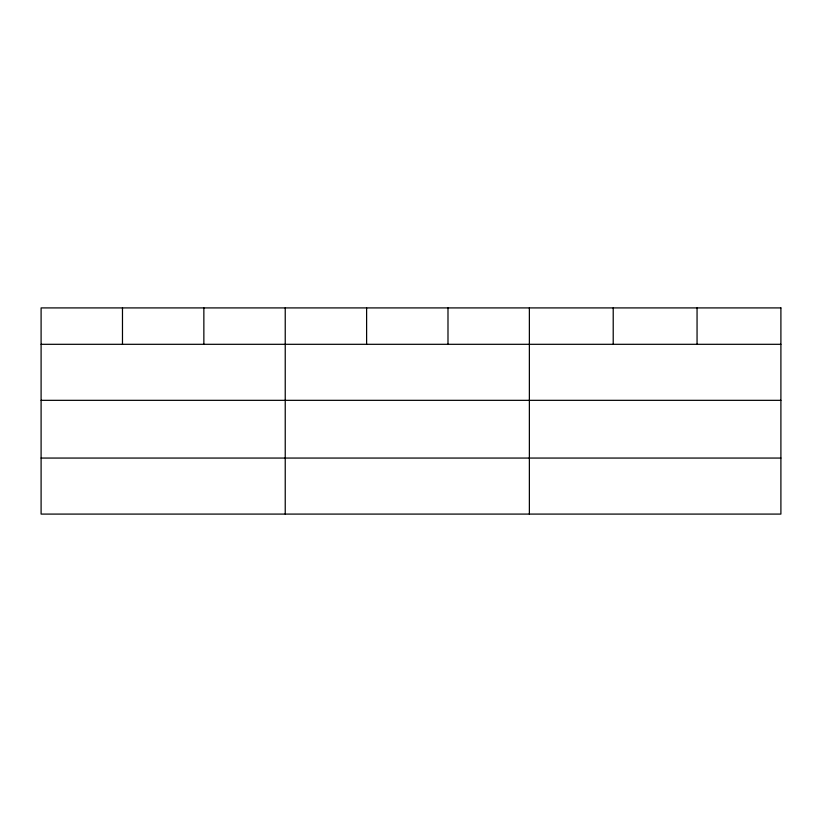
<?xml version="1.0" encoding="UTF-8"?>
<svg xmlns="http://www.w3.org/2000/svg" width="822" height="822" viewBox="0 0 822 822"><rect width="100%" height="100%" fill="white"/><g stroke="black" fill="none" stroke-linecap="round" stroke-linejoin="round"><path stroke-width="1.23" d="M41.1 344.305L780.9 344.305M41.1 400.335L780.9 400.335M41.1 458.06L780.9 458.06M697.056 307.911L697.056 344.305M613.212 307.911L613.212 344.305M529.368 307.911L529.368 514.089M447.99 307.911L447.99 344.305M366.612 307.911L366.612 344.305M285.234 307.911L285.234 514.089M203.856 307.911L203.856 344.305M122.478 307.911L122.478 344.305M780.9 307.911L41.1 307.911L41.1 514.089L780.9 514.089L780.9 307.911"/></g></svg>
